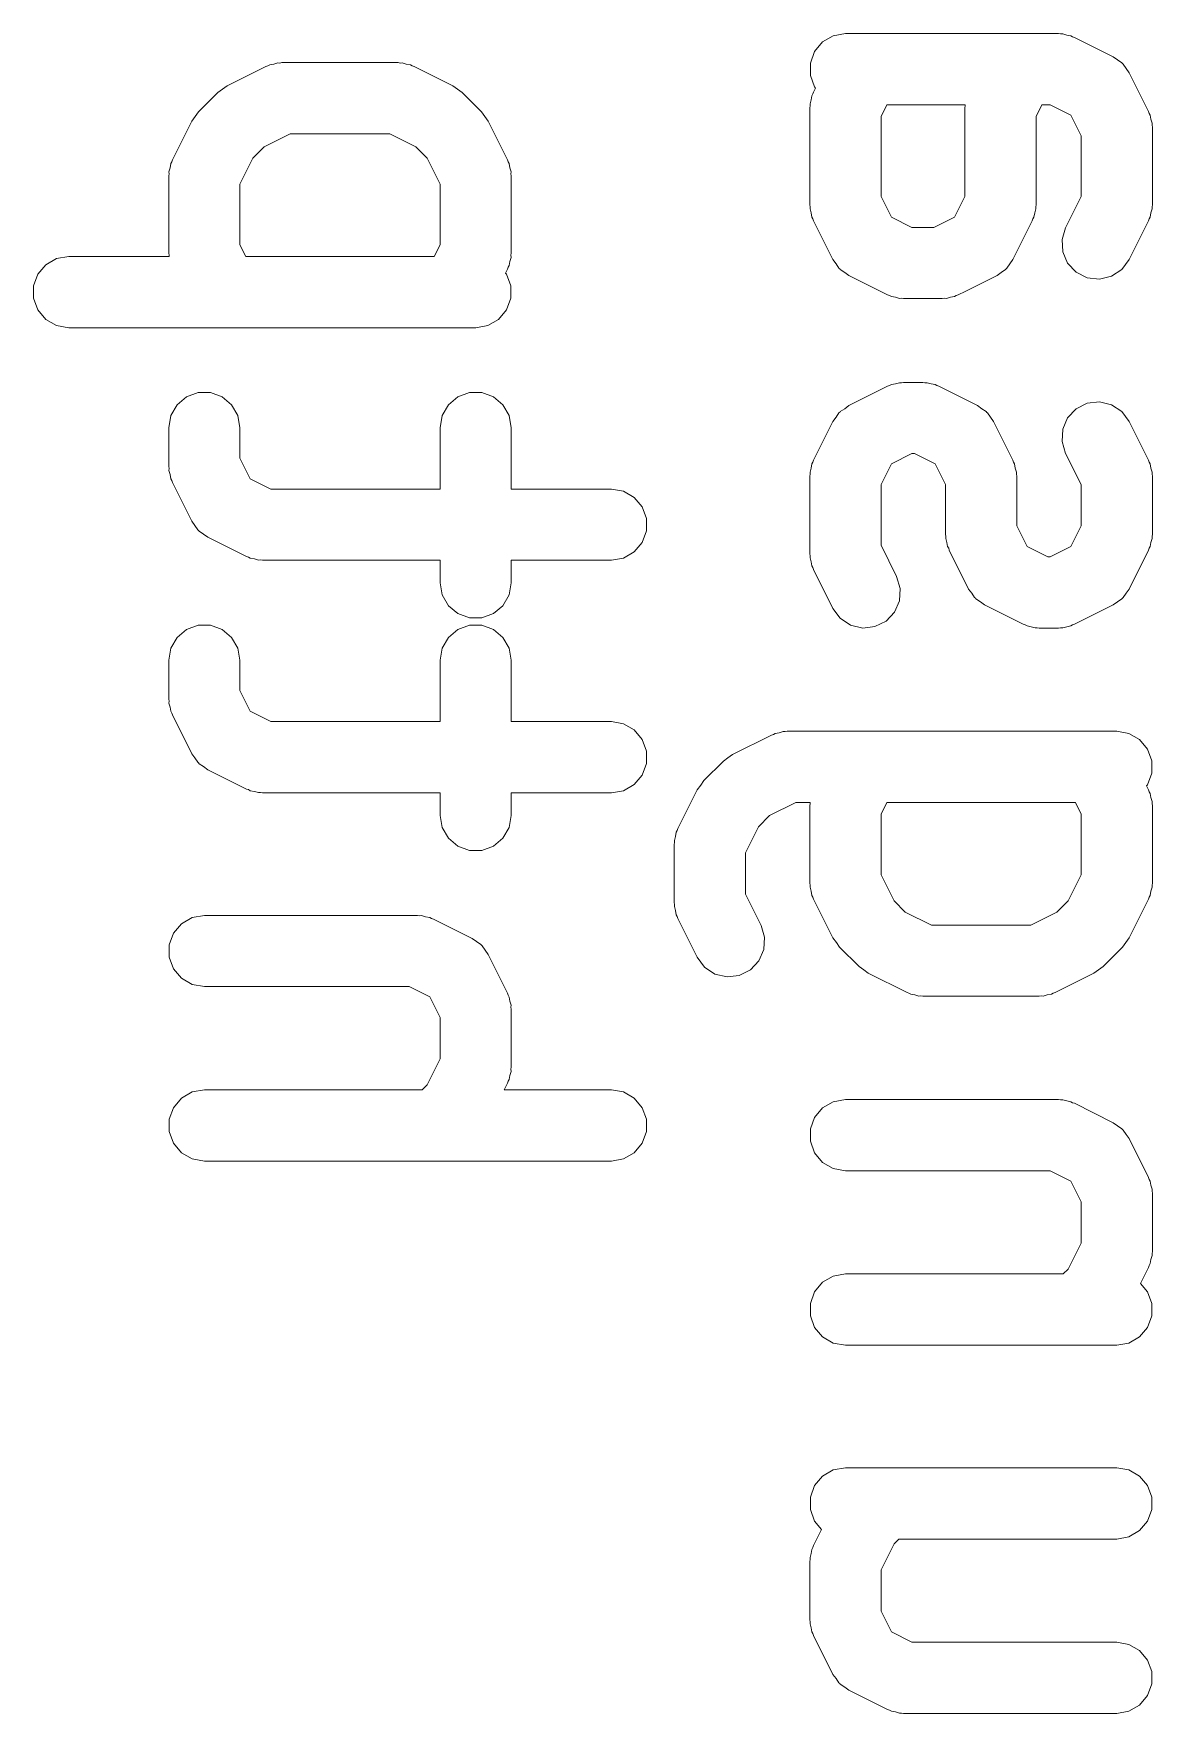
# Model space of a CAD drawing. Extents: x 83.8 to 162.6, y -99.1 to -55.8.
# Drawn here: x 89.095 to 91.844, y -87.399 to -83.271 of the extents above; entities that cross this region are included whole.
import ezdxf

# ---------------------------------------------------------------- set-up
doc = ezdxf.new("R2010")
doc.units = 0
doc.layers.add('Beschriftung', color=11, linetype='Continuous', lineweight=0)

msp = doc.modelspace()

# ---------------------------------------------------------------- linework, layer by layer
at = {"layer": 'Beschriftung'}
for p, q in [((91.0334, -83.2917), (91.0597, -83.2765)), ((91.0597, -83.2765), (91.0896, -83.2713)), ((91.0896, -83.2713), (91.6134, -83.2713)), ((91.6134, -83.2713), (91.6184, -83.2721)), ((91.6184, -83.2721), (91.6234, -83.2718)), ((91.6234, -83.2718), (91.6333, -83.2748)), ((91.6333, -83.2748), (91.6434, -83.2765)), ((91.6434, -83.2765), (91.6477, -83.2791)), ((91.6477, -83.2791), (91.6526, -83.2805)), ((91.6526, -83.2805), (91.7478, -83.3281)), ((91.0034, -83.3436), (91.0138, -83.315)), ((91.0138, -83.315), (91.0334, -83.2917)), ((91.7478, -83.3281), (91.7581, -83.3358)), ((89.5707, -83.3995), (89.666, -83.3519)), ((89.666, -83.3519), (89.6708, -83.3505)), ((89.6708, -83.3505), (89.6752, -83.348)), ((89.6752, -83.348), (89.6853, -83.3462)), ((89.6853, -83.3462), (89.6951, -83.3433)), ((89.6951, -83.3433), (89.7001, -83.3436)), ((89.7001, -83.3436), (89.7051, -83.3427)), ((89.7051, -83.3427), (89.9908, -83.3427)), ((89.9908, -83.3427), (89.9958, -83.3436)), ((89.9958, -83.3436), (90.0008, -83.3433)), ((90.0008, -83.3433), (90.0106, -83.3462)), ((90.0106, -83.3462), (90.0207, -83.348)), ((90.0207, -83.348), (90.0251, -83.3505)), ((90.0251, -83.3505), (90.0299, -83.3519)), ((90.0299, -83.3519), (90.1252, -83.3995)), ((91.0034, -83.374), (91.0034, -83.3436)), ((91.7581, -83.3358), (91.7688, -83.3428)), ((91.7688, -83.3428), (91.7703, -83.3448)), ((91.7703, -83.3448), (91.7722, -83.3462)), ((91.7722, -83.3462), (91.7793, -83.3569)), ((91.7793, -83.3569), (91.7869, -83.3673)), ((91.7869, -83.3673), (91.8345, -83.4625)), ((89.548, -83.4159), (89.5595, -83.4079)), ((89.5595, -83.4079), (89.5707, -83.3995)), ((90.1252, -83.3995), (90.1364, -83.4079)), ((90.1364, -83.4079), (90.1479, -83.4159)), ((91.0138, -83.4025), (91.0034, -83.374)), ((91.0114, -83.4149), (91.0162, -83.4053)), ((91.0162, -83.4053), (91.0138, -83.4025)), ((89.5004, -83.4636), (89.548, -83.4159)), ((90.1479, -83.4159), (90.1955, -83.4636)), ((91.0021, -83.454), (91.003, -83.449)), ((91.0021, -83.6921), (91.0021, -83.454)), ((91.0027, -83.444), (91.0056, -83.4342)), ((91.003, -83.449), (91.0027, -83.444)), ((91.0056, -83.4342), (91.0074, -83.4241)), ((91.0074, -83.4241), (91.0099, -83.4197)), ((91.0099, -83.4197), (91.0114, -83.4149)), ((91.1913, -83.4463), (91.1771, -83.4747)), ((91.3838, -83.4463), (91.1913, -83.4463)), ((91.3831, -83.454), (91.3839, -83.449)), ((91.3831, -83.6714), (91.3831, -83.454)), ((91.3839, -83.449), (91.3838, -83.4463)), ((91.5723, -83.4463), (91.5581, -83.4747)), ((91.5928, -83.4463), (91.5723, -83.4463)), ((91.6434, -83.4716), (91.5928, -83.4463)), ((89.4364, -83.5815), (89.484, -83.4863)), ((89.484, -83.4863), (89.4923, -83.475)), ((89.4923, -83.475), (89.5004, -83.4636)), ((90.1955, -83.4636), (90.2036, -83.475)), ((90.2036, -83.475), (90.2119, -83.4863)), ((90.2119, -83.4863), (90.2595, -83.5815)), ((91.1771, -83.4747), (91.1771, -83.6714)), ((91.5581, -83.4747), (91.5581, -83.6921)), ((91.6688, -83.5223), (91.6434, -83.4716)), ((91.8345, -83.4625), (91.836, -83.4673)), ((91.836, -83.4673), (91.8385, -83.4717)), ((91.8385, -83.4717), (91.8403, -83.4818)), ((91.8403, -83.4818), (91.8432, -83.4916)), ((91.8432, -83.4916), (91.8429, -83.4966)), ((89.7258, -83.5177), (89.6617, -83.5497)), ((89.9702, -83.5177), (89.7258, -83.5177)), ((90.0342, -83.5497), (89.9702, -83.5177)), ((91.6688, -83.6714), (91.6688, -83.5223)), ((91.8429, -83.4966), (91.8438, -83.5016)), ((91.8438, -83.5016), (91.8438, -83.6921)), ((89.6341, -83.5773), (89.6021, -83.6413)), ((89.6617, -83.5497), (89.6341, -83.5773)), ((90.0618, -83.5773), (90.0342, -83.5497)), ((90.0938, -83.6413), (90.0618, -83.5773)), ((89.4271, -83.6207), (89.428, -83.6157)), ((89.4277, -83.6107), (89.4306, -83.6008)), ((89.428, -83.6157), (89.4277, -83.6107)), ((89.4306, -83.6008), (89.4324, -83.5907)), ((89.4324, -83.5907), (89.4349, -83.5864)), ((89.4349, -83.5864), (89.4364, -83.5815)), ((90.2595, -83.5815), (90.261, -83.5864)), ((90.261, -83.5864), (90.2635, -83.5907)), ((90.2635, -83.5907), (90.2653, -83.6008)), ((90.2653, -83.6008), (90.2682, -83.6107)), ((90.2682, -83.6107), (90.2679, -83.6157)), ((90.2679, -83.6157), (90.2688, -83.6207)), ((89.4271, -83.8111), (89.4271, -83.6207)), ((89.6021, -83.6413), (89.6021, -83.7905)), ((90.0938, -83.7905), (90.0938, -83.6413)), ((90.2688, -83.6207), (90.2688, -83.8111)), ((91.003, -83.6971), (91.0021, -83.6921)), ((91.0027, -83.7021), (91.003, -83.6971)), ((91.1771, -83.6714), (91.2025, -83.7221)), ((91.3577, -83.7221), (91.3831, -83.6714)), ((91.5581, -83.6921), (91.5572, -83.6971)), ((91.5572, -83.6971), (91.5575, -83.7021)), ((91.6304, -83.7482), (91.6688, -83.6714)), ((91.8438, -83.6921), (91.8429, -83.6971)), ((91.8429, -83.6971), (91.8432, -83.7021)), ((91.0056, -83.7119), (91.0027, -83.7021)), ((91.0074, -83.722), (91.0056, -83.7119)), ((91.0099, -83.7264), (91.0074, -83.722)), ((91.0114, -83.7312), (91.0099, -83.7264)), ((91.059, -83.8265), (91.0114, -83.7312)), ((91.2025, -83.7221), (91.2531, -83.7475)), ((91.3071, -83.7475), (91.3577, -83.7221)), ((91.5488, -83.7312), (91.5012, -83.8265)), ((91.5503, -83.7264), (91.5488, -83.7312)), ((91.5528, -83.722), (91.5503, -83.7264)), ((91.5546, -83.7119), (91.5528, -83.722)), ((91.5575, -83.7021), (91.5546, -83.7119)), ((91.8345, -83.7312), (91.7869, -83.8265)), ((91.836, -83.7264), (91.8345, -83.7312)), ((91.8385, -83.722), (91.836, -83.7264)), ((91.8403, -83.7119), (91.8385, -83.722)), ((91.8432, -83.7021), (91.8403, -83.7119)), ((91.2531, -83.7475), (91.3071, -83.7475)), ((91.6217, -83.7773), (91.6304, -83.7482)), ((91.6236, -83.8077), (91.6217, -83.7773)), ((89.125, -83.8394), (89.1514, -83.8242)), ((89.1514, -83.8242), (89.1813, -83.8189)), ((89.1813, -83.8189), (89.4278, -83.8189)), ((89.428, -83.8161), (89.4271, -83.8111)), ((89.4278, -83.8189), (89.428, -83.8161)), ((89.6021, -83.7905), (89.6163, -83.8189)), ((89.6163, -83.8189), (90.0796, -83.8189)), ((90.0796, -83.8189), (90.0938, -83.7905)), ((90.2682, -83.8211), (90.2653, -83.831)), ((90.2688, -83.8111), (90.2679, -83.8161)), ((90.2679, -83.8161), (90.2682, -83.8211)), ((91.6356, -83.8355), (91.6236, -83.8077)), ((89.0951, -83.8912), (89.1055, -83.8626)), ((89.1055, -83.8626), (89.125, -83.8394)), ((90.2595, -83.8503), (90.2547, -83.8599)), ((90.2547, -83.8599), (90.2571, -83.8626)), ((90.2571, -83.8626), (90.2675, -83.8912)), ((90.261, -83.8454), (90.2595, -83.8503)), ((90.2635, -83.8411), (90.261, -83.8454)), ((90.2653, -83.831), (90.2635, -83.8411)), ((91.0666, -83.8368), (91.059, -83.8265)), ((91.0737, -83.8475), (91.0666, -83.8368)), ((91.0756, -83.8489), (91.0737, -83.8475)), ((91.0771, -83.8509), (91.0756, -83.8489)), ((91.0878, -83.8579), (91.0771, -83.8509)), ((91.0981, -83.8656), (91.0878, -83.8579)), ((91.1933, -83.9132), (91.0981, -83.8656)), ((91.4621, -83.8656), (91.3839, -83.9047)), ((91.4724, -83.8579), (91.4621, -83.8656)), ((91.4831, -83.8509), (91.4724, -83.8579)), ((91.4846, -83.8489), (91.4831, -83.8509)), ((91.4865, -83.8475), (91.4846, -83.8489)), ((91.4936, -83.8368), (91.4865, -83.8475)), ((91.5012, -83.8265), (91.4936, -83.8368)), ((91.6565, -83.8576), (91.6356, -83.8355)), ((91.6837, -83.8712), (91.6565, -83.8576)), ((91.7688, -83.8509), (91.7435, -83.8676)), ((91.7869, -83.8265), (91.7688, -83.8509)), ((89.0951, -83.9216), (89.0951, -83.8912)), ((90.2675, -83.8912), (90.2675, -83.9216)), ((91.3839, -83.9047), (91.3668, -83.9132)), ((91.7139, -83.8747), (91.6837, -83.8712)), ((91.7435, -83.8676), (91.7139, -83.8747)), ((89.1055, -83.9501), (89.0951, -83.9216)), ((90.2675, -83.9216), (90.2571, -83.9501)), ((91.1982, -83.9147), (91.1933, -83.9132)), ((91.2025, -83.9172), (91.1982, -83.9147)), ((91.2126, -83.919), (91.2025, -83.9172)), ((91.2225, -83.9219), (91.2126, -83.919)), ((91.2275, -83.9216), (91.2225, -83.9219)), ((91.2325, -83.9225), (91.2275, -83.9216)), ((91.3277, -83.9225), (91.2325, -83.9225)), ((91.3327, -83.9216), (91.3277, -83.9225)), ((91.3377, -83.9219), (91.3327, -83.9216)), ((91.3475, -83.919), (91.3377, -83.9219)), ((91.3576, -83.9172), (91.3475, -83.919)), ((91.362, -83.9147), (91.3576, -83.9172)), ((91.3668, -83.9132), (91.362, -83.9147)), ((89.125, -83.9734), (89.1055, -83.9501)), ((89.1514, -83.9886), (89.125, -83.9734)), ((89.1813, -83.9939), (89.1514, -83.9886)), ((90.2112, -83.9886), (90.1813, -83.9939)), ((90.2375, -83.9734), (90.2112, -83.9886)), ((90.2571, -83.9501), (90.2375, -83.9734)), ((90.1813, -83.9939), (89.1813, -83.9939)), ((89.4709, -84.1639), (89.4994, -84.1535)), ((89.4994, -84.1535), (89.5298, -84.1535)), ((89.5298, -84.1535), (89.5584, -84.1639)), ((90.1375, -84.1639), (90.1661, -84.1535)), ((90.1661, -84.1535), (90.1965, -84.1535)), ((90.1965, -84.1535), (90.225, -84.1639)), ((91.0981, -84.1853), (91.1933, -84.1376)), ((91.1933, -84.1376), (91.1982, -84.1362)), ((91.1982, -84.1362), (91.2025, -84.1337)), ((91.2025, -84.1337), (91.2126, -84.1319)), ((91.2126, -84.1319), (91.2225, -84.129)), ((91.2225, -84.129), (91.2275, -84.1293)), ((91.2275, -84.1293), (91.2325, -84.1284)), ((91.2325, -84.1284), (91.2801, -84.1284)), ((91.2801, -84.1284), (91.2851, -84.1293)), ((91.2851, -84.1293), (91.2901, -84.129)), ((91.2901, -84.129), (91.2999, -84.1319)), ((91.2999, -84.1319), (91.31, -84.1337)), ((91.31, -84.1337), (91.3144, -84.1362)), ((91.3144, -84.1362), (91.3192, -84.1376)), ((91.3192, -84.1376), (91.4145, -84.1853)), ((89.4324, -84.2098), (89.4476, -84.1835)), ((89.4476, -84.1835), (89.4709, -84.1639)), ((89.5584, -84.1639), (89.5816, -84.1835)), ((89.5816, -84.1835), (89.5968, -84.2098)), ((90.0991, -84.2098), (90.1143, -84.1835)), ((90.1143, -84.1835), (90.1375, -84.1639)), ((90.225, -84.1639), (90.2483, -84.1835)), ((90.2483, -84.1835), (90.2635, -84.2098)), ((91.0771, -84.2), (91.0878, -84.1929)), ((91.0878, -84.1929), (91.0981, -84.1853)), ((91.4145, -84.1853), (91.4248, -84.1929)), ((91.4248, -84.1929), (91.4355, -84.2)), ((91.6356, -84.2153), (91.6565, -84.1932)), ((91.6565, -84.1932), (91.6837, -84.1797)), ((91.6837, -84.1797), (91.7139, -84.1762)), ((91.7139, -84.1762), (91.7435, -84.1832)), ((91.7435, -84.1832), (91.7688, -84.2)), ((89.4271, -84.2397), (89.4324, -84.2098)), ((89.5968, -84.2098), (89.6021, -84.2397)), ((90.0938, -84.2397), (90.0991, -84.2098)), ((90.2635, -84.2098), (90.2688, -84.2397)), ((91.0114, -84.3196), (91.059, -84.2244)), ((91.059, -84.2244), (91.0666, -84.2141)), ((91.0666, -84.2141), (91.0737, -84.2034)), ((91.0737, -84.2034), (91.0756, -84.2019)), ((91.0756, -84.2019), (91.0771, -84.2)), ((91.4355, -84.2), (91.4369, -84.2019)), ((91.4369, -84.2019), (91.4389, -84.2034)), ((91.4389, -84.2034), (91.4459, -84.2141)), ((91.4459, -84.2141), (91.4536, -84.2244)), ((91.4536, -84.2244), (91.5012, -84.3196)), ((91.6236, -84.2432), (91.6356, -84.2153)), ((91.7688, -84.2), (91.7869, -84.2244)), ((91.7869, -84.2244), (91.8345, -84.3196)), ((89.4271, -84.335), (89.4271, -84.2397)), ((89.6021, -84.2397), (89.6021, -84.3143)), ((90.0938, -84.3903), (90.0938, -84.2397)), ((90.2688, -84.2397), (90.2688, -84.3903)), ((91.6217, -84.2735), (91.6236, -84.2432)), ((91.6304, -84.3027), (91.6217, -84.2735)), ((89.6021, -84.3143), (89.6275, -84.365)), ((91.0099, -84.3245), (91.0114, -84.3196)), ((91.2531, -84.3034), (91.2025, -84.3287)), ((91.2594, -84.3034), (91.2531, -84.3034)), ((91.3101, -84.3287), (91.2594, -84.3034)), ((91.5012, -84.3196), (91.5027, -84.3245)), ((91.6688, -84.3794), (91.6304, -84.3027)), ((91.8345, -84.3196), (91.836, -84.3245)), ((89.428, -84.3399), (89.4271, -84.335)), ((89.4277, -84.345), (89.428, -84.3399)), ((89.4306, -84.3548), (89.4277, -84.345)), ((89.4324, -84.3649), (89.4306, -84.3548)), ((91.0021, -84.3588), (91.003, -84.3538)), ((91.0021, -84.5492), (91.0021, -84.3588)), ((91.0027, -84.3488), (91.0056, -84.3389)), ((91.003, -84.3538), (91.0027, -84.3488)), ((91.0056, -84.3389), (91.0074, -84.3288)), ((91.0074, -84.3288), (91.0099, -84.3245)), ((91.2025, -84.3287), (91.1771, -84.3794)), ((91.3355, -84.3794), (91.3101, -84.3287)), ((91.5027, -84.3245), (91.5052, -84.3288)), ((91.5052, -84.3288), (91.507, -84.3389)), ((91.507, -84.3389), (91.5099, -84.3488)), ((91.5099, -84.3488), (91.5096, -84.3538)), ((91.5096, -84.3538), (91.5105, -84.3588)), ((91.5105, -84.3588), (91.5105, -84.481)), ((91.836, -84.3245), (91.8385, -84.3288)), ((91.8385, -84.3288), (91.8403, -84.3389)), ((91.8403, -84.3389), (91.8432, -84.3488)), ((91.8432, -84.3488), (91.8429, -84.3538)), ((91.8429, -84.3538), (91.8438, -84.3588)), ((91.8438, -84.3588), (91.8438, -84.5016)), ((89.4349, -84.3692), (89.4324, -84.3649)), ((89.4364, -84.3741), (89.4349, -84.3692)), ((89.484, -84.4693), (89.4364, -84.3741)), ((89.6275, -84.365), (89.6781, -84.3903)), ((89.6781, -84.3903), (90.0938, -84.3903)), ((90.2688, -84.3903), (90.5146, -84.3903)), ((90.5146, -84.3903), (90.5445, -84.3956)), ((90.5445, -84.3956), (90.5709, -84.4108)), ((91.1771, -84.3794), (91.1771, -84.5286)), ((91.3355, -84.5016), (91.3355, -84.3794)), ((91.6688, -84.481), (91.6688, -84.3794)), ((90.5709, -84.4108), (90.5904, -84.4341)), ((90.5904, -84.4341), (90.6008, -84.4626)), ((89.4916, -84.4796), (89.484, -84.4693)), ((89.4987, -84.4903), (89.4916, -84.4796)), ((90.6008, -84.4626), (90.6008, -84.493)), ((91.5105, -84.481), (91.5358, -84.5316)), ((91.6434, -84.5316), (91.6688, -84.481)), ((89.5006, -84.4918), (89.4987, -84.4903)), ((89.5021, -84.4937), (89.5006, -84.4918)), ((89.5128, -84.5008), (89.5021, -84.4937)), ((89.5231, -84.5085), (89.5128, -84.5008)), ((89.6183, -84.5561), (89.5231, -84.5085)), ((90.5904, -84.5216), (90.5709, -84.5448)), ((90.6008, -84.493), (90.5904, -84.5216)), ((91.3363, -84.5066), (91.3355, -84.5016)), ((91.336, -84.5116), (91.3363, -84.5066)), ((91.3389, -84.5214), (91.336, -84.5116)), ((91.3407, -84.5315), (91.3389, -84.5214)), ((91.8403, -84.5214), (91.8385, -84.5315)), ((91.8432, -84.5116), (91.8403, -84.5214)), ((91.8438, -84.5016), (91.8429, -84.5066)), ((91.8429, -84.5066), (91.8432, -84.5116)), ((89.6232, -84.5575), (89.6183, -84.5561)), ((89.6275, -84.56), (89.6232, -84.5575)), ((89.6376, -84.5618), (89.6275, -84.56)), ((89.6475, -84.5647), (89.6376, -84.5618)), ((89.6525, -84.5644), (89.6475, -84.5647)), ((89.6575, -84.5653), (89.6525, -84.5644)), ((90.0938, -84.5653), (89.6575, -84.5653)), ((90.0938, -84.6207), (90.0938, -84.5653)), ((90.5146, -84.5653), (90.2688, -84.5653)), ((90.2688, -84.5653), (90.2688, -84.6207)), ((90.5445, -84.56), (90.5146, -84.5653)), ((90.5709, -84.5448), (90.5445, -84.56)), ((91.003, -84.5542), (91.0021, -84.5492)), ((91.0027, -84.5592), (91.003, -84.5542)), ((91.0056, -84.5691), (91.0027, -84.5592)), ((91.1771, -84.5286), (91.2155, -84.6053)), ((91.3433, -84.5359), (91.3407, -84.5315)), ((91.3447, -84.5408), (91.3433, -84.5359)), ((91.3923, -84.636), (91.3447, -84.5408)), ((91.5358, -84.5316), (91.5865, -84.557)), ((91.5865, -84.557), (91.5928, -84.557)), ((91.5928, -84.557), (91.6434, -84.5316)), ((91.8345, -84.5408), (91.7869, -84.636)), ((91.836, -84.5359), (91.8345, -84.5408)), ((91.8385, -84.5315), (91.836, -84.5359)), ((91.0074, -84.5792), (91.0056, -84.5691)), ((91.0099, -84.5835), (91.0074, -84.5792)), ((91.0114, -84.5884), (91.0099, -84.5835)), ((91.059, -84.6836), (91.0114, -84.5884)), ((91.2155, -84.6053), (91.2242, -84.6345)), ((90.0991, -84.6506), (90.0938, -84.6207)), ((90.1143, -84.6769), (90.0991, -84.6506)), ((90.2635, -84.6506), (90.2483, -84.6769)), ((90.2688, -84.6207), (90.2635, -84.6506)), ((91.2242, -84.6345), (91.2223, -84.6648)), ((91.4, -84.6463), (91.3923, -84.636)), ((91.407, -84.657), (91.4, -84.6463)), ((91.7793, -84.6463), (91.7722, -84.657)), ((91.7869, -84.636), (91.7793, -84.6463)), ((90.1375, -84.6964), (90.1143, -84.6769)), ((90.2483, -84.6769), (90.225, -84.6964)), ((91.0771, -84.708), (91.059, -84.6836)), ((91.2223, -84.6648), (91.2103, -84.6927)), ((91.409, -84.6585), (91.407, -84.657)), ((91.4104, -84.6604), (91.409, -84.6585)), ((91.4211, -84.6675), (91.4104, -84.6604)), ((91.4314, -84.6751), (91.4211, -84.6675)), ((91.5267, -84.7227), (91.4314, -84.6751)), ((91.7478, -84.6751), (91.6526, -84.7227)), ((91.7581, -84.6675), (91.7478, -84.6751)), ((91.7688, -84.6604), (91.7581, -84.6675)), ((91.7703, -84.6585), (91.7688, -84.6604)), ((91.7722, -84.657), (91.7703, -84.6585)), ((89.4709, -84.7354), (89.4994, -84.725)), ((89.4994, -84.725), (89.5298, -84.725)), ((89.5298, -84.725), (89.5584, -84.7354)), ((90.1661, -84.7068), (90.1375, -84.6964)), ((90.1375, -84.7354), (90.1661, -84.725)), ((90.1965, -84.7068), (90.1661, -84.7068)), ((90.1661, -84.725), (90.1965, -84.725)), ((90.225, -84.6964), (90.1965, -84.7068)), ((90.1965, -84.725), (90.225, -84.7354)), ((91.1024, -84.7248), (91.0771, -84.708)), ((91.132, -84.7318), (91.1024, -84.7248)), ((91.1622, -84.7283), (91.132, -84.7318)), ((91.1894, -84.7148), (91.1622, -84.7283)), ((91.2103, -84.6927), (91.1894, -84.7148)), ((91.5315, -84.7242), (91.5267, -84.7227)), ((91.5359, -84.7267), (91.5315, -84.7242)), ((91.546, -84.7285), (91.5359, -84.7267)), ((91.5558, -84.7314), (91.546, -84.7285)), ((91.5608, -84.7311), (91.5558, -84.7314)), ((91.5658, -84.732), (91.5608, -84.7311)), ((91.6134, -84.732), (91.5658, -84.732)), ((91.6184, -84.7311), (91.6134, -84.732)), ((91.6234, -84.7314), (91.6184, -84.7311)), ((91.6333, -84.7285), (91.6234, -84.7314)), ((91.6434, -84.7267), (91.6333, -84.7285)), ((91.6477, -84.7242), (91.6434, -84.7267)), ((91.6526, -84.7227), (91.6477, -84.7242)), ((89.4324, -84.7812), (89.4476, -84.7549)), ((89.4476, -84.7549), (89.4709, -84.7354)), ((89.5584, -84.7354), (89.5816, -84.7549)), ((89.5816, -84.7549), (89.5968, -84.7812)), ((90.0991, -84.7812), (90.1143, -84.7549)), ((90.1143, -84.7549), (90.1375, -84.7354)), ((90.225, -84.7354), (90.2483, -84.7549)), ((90.2483, -84.7549), (90.2635, -84.7812)), ((89.4271, -84.8111), (89.4324, -84.7812)), ((89.4271, -84.9064), (89.4271, -84.8111)), ((89.5968, -84.7812), (89.6021, -84.8111)), ((89.6021, -84.8111), (89.6021, -84.8857)), ((90.0938, -84.8111), (90.0991, -84.7812)), ((90.0938, -84.9617), (90.0938, -84.8111)), ((90.2635, -84.7812), (90.2688, -84.8111)), ((90.2688, -84.8111), (90.2688, -84.9617)), ((89.6021, -84.8857), (89.6275, -84.9364)), ((89.428, -84.9113), (89.4271, -84.9064)), ((89.4277, -84.9164), (89.428, -84.9113)), ((89.4306, -84.9262), (89.4277, -84.9164)), ((89.4324, -84.9363), (89.4306, -84.9262)), ((89.4349, -84.9407), (89.4324, -84.9363)), ((89.6275, -84.9364), (89.6781, -84.9617)), ((89.4364, -84.9455), (89.4349, -84.9407)), ((89.484, -85.0408), (89.4364, -84.9455)), ((89.6781, -84.9617), (90.0938, -84.9617)), ((90.2688, -84.9617), (90.5146, -84.9617)), ((90.5146, -84.9617), (90.5445, -84.967)), ((90.5445, -84.967), (90.5709, -84.9822)), ((90.5709, -84.9822), (90.5904, -85.0055)), ((90.5904, -85.0055), (90.6008, -85.034)), ((90.8124, -85.0424), (90.9076, -84.9948)), ((90.9076, -84.9948), (90.9125, -84.9933)), ((90.9125, -84.9933), (90.9168, -84.9908)), ((90.9168, -84.9908), (90.9269, -84.989)), ((90.9269, -84.989), (90.9368, -84.9861)), ((90.9368, -84.9861), (90.9418, -84.9864)), ((90.9418, -84.9864), (90.9468, -84.9855)), ((90.9468, -84.9855), (91.7563, -84.9855)), ((91.7563, -84.9855), (91.7862, -84.9908)), ((91.7862, -84.9908), (91.8125, -85.006)), ((91.8125, -85.006), (91.8321, -85.0293)), ((89.4916, -85.0511), (89.484, -85.0408)), ((89.4987, -85.0618), (89.4916, -85.0511)), ((89.5006, -85.0632), (89.4987, -85.0618)), ((89.5021, -85.0652), (89.5006, -85.0632)), ((90.6008, -85.034), (90.6008, -85.0644)), ((90.742, -85.1064), (90.7897, -85.0588)), ((90.7897, -85.0588), (90.8011, -85.0508)), ((90.8011, -85.0508), (90.8124, -85.0424)), ((91.8321, -85.0293), (91.8425, -85.0579)), ((91.8425, -85.0579), (91.8425, -85.0882)), ((89.5128, -85.0722), (89.5021, -85.0652)), ((89.5231, -85.0799), (89.5128, -85.0722)), ((89.6183, -85.1275), (89.5231, -85.0799)), ((90.5904, -85.093), (90.5709, -85.1163)), ((90.6008, -85.0644), (90.5904, -85.093)), ((91.8425, -85.0882), (91.8321, -85.1168)), ((89.6232, -85.1289), (89.6183, -85.1275)), ((89.6275, -85.1315), (89.6232, -85.1289)), ((89.6376, -85.1332), (89.6275, -85.1315)), ((89.6475, -85.1362), (89.6376, -85.1332)), ((89.6525, -85.1359), (89.6475, -85.1362)), ((89.6575, -85.1367), (89.6525, -85.1359)), ((90.0938, -85.1367), (89.6575, -85.1367)), ((90.0938, -85.1921), (90.0938, -85.1367)), ((90.5146, -85.1367), (90.2688, -85.1367)), ((90.2688, -85.1367), (90.2688, -85.1921)), ((90.5445, -85.1315), (90.5146, -85.1367)), ((90.5709, -85.1163), (90.5445, -85.1315)), ((90.678, -85.2244), (90.7256, -85.1292)), ((90.7256, -85.1292), (90.734, -85.1179)), ((90.734, -85.1179), (90.742, -85.1064)), ((91.8321, -85.1168), (91.8297, -85.1196)), ((91.8297, -85.1196), (91.8345, -85.1292)), ((91.8345, -85.1292), (91.836, -85.134)), ((91.836, -85.134), (91.8385, -85.1384)), ((91.8385, -85.1384), (91.8403, -85.1485)), ((90.9674, -85.1605), (90.9034, -85.1926)), ((91.0028, -85.1605), (90.9674, -85.1605)), ((91.0021, -85.1683), (91.003, -85.1633)), ((91.0021, -85.3588), (91.0021, -85.1683)), ((91.003, -85.1633), (91.0028, -85.1605)), ((91.1913, -85.1605), (91.1771, -85.1889)), ((91.6546, -85.1605), (91.1913, -85.1605)), ((91.6688, -85.1889), (91.6546, -85.1605)), ((91.8403, -85.1485), (91.8432, -85.1583)), ((91.8432, -85.1583), (91.8429, -85.1633)), ((91.8429, -85.1633), (91.8438, -85.1683)), ((91.8438, -85.1683), (91.8438, -85.3588)), ((90.0991, -85.222), (90.0938, -85.1921)), ((90.1143, -85.2483), (90.0991, -85.222)), ((90.2635, -85.222), (90.2483, -85.2483)), ((90.2688, -85.1921), (90.2635, -85.222)), ((90.6766, -85.2292), (90.678, -85.2244)), ((90.8758, -85.2201), (90.8438, -85.2842)), ((90.9034, -85.1926), (90.8758, -85.2201)), ((91.1771, -85.1889), (91.1771, -85.3381)), ((91.6688, -85.3381), (91.6688, -85.1889)), ((90.1375, -85.2679), (90.1143, -85.2483)), ((90.1661, -85.2783), (90.1375, -85.2679)), ((90.225, -85.2679), (90.1965, -85.2783)), ((90.2483, -85.2483), (90.225, -85.2679)), ((90.6688, -85.2635), (90.6697, -85.2586)), ((90.6688, -85.4064), (90.6688, -85.2635)), ((90.6694, -85.2535), (90.6723, -85.2437)), ((90.6697, -85.2586), (90.6694, -85.2535)), ((90.6723, -85.2437), (90.6741, -85.2336)), ((90.6741, -85.2336), (90.6766, -85.2292)), ((90.1965, -85.2783), (90.1661, -85.2783)), ((90.8438, -85.2842), (90.8438, -85.3857)), ((91.1771, -85.3381), (91.2091, -85.4022)), ((91.6368, -85.4022), (91.6688, -85.3381)), ((90.8438, -85.3857), (90.8822, -85.4625)), ((91.003, -85.3637), (91.0021, -85.3588)), ((91.0027, -85.3688), (91.003, -85.3637)), ((91.0056, -85.3786), (91.0027, -85.3688)), ((91.0074, -85.3887), (91.0056, -85.3786)), ((91.0099, -85.3931), (91.0074, -85.3887)), ((91.0114, -85.3979), (91.0099, -85.3931)), ((91.836, -85.3931), (91.8345, -85.3979)), ((91.8385, -85.3887), (91.836, -85.3931)), ((91.8403, -85.3786), (91.8385, -85.3887)), ((91.8432, -85.3688), (91.8403, -85.3786)), ((91.8438, -85.3588), (91.8429, -85.3637)), ((91.8429, -85.3637), (91.8432, -85.3688)), ((90.6697, -85.4114), (90.6688, -85.4064)), ((90.6694, -85.4164), (90.6697, -85.4114)), ((90.6723, -85.4262), (90.6694, -85.4164)), ((90.6741, -85.4363), (90.6723, -85.4262)), ((91.059, -85.4931), (91.0114, -85.3979)), ((91.2091, -85.4022), (91.2367, -85.4297)), ((91.2367, -85.4297), (91.3008, -85.4617)), ((91.5452, -85.4617), (91.6092, -85.4297)), ((91.6092, -85.4297), (91.6368, -85.4022)), ((91.8345, -85.3979), (91.7869, -85.4931)), ((89.4388, -85.4817), (89.4584, -85.4584)), ((89.4584, -85.4584), (89.4847, -85.4432)), ((89.4847, -85.4432), (89.5146, -85.4379)), ((89.5146, -85.4379), (90.0384, -85.4379)), ((90.0384, -85.4379), (90.0434, -85.4388)), ((90.0434, -85.4388), (90.0484, -85.4385)), ((90.0484, -85.4385), (90.0583, -85.4414)), ((90.0583, -85.4414), (90.0684, -85.4432)), ((90.0684, -85.4432), (90.0727, -85.4457)), ((90.0727, -85.4457), (90.0776, -85.4472)), ((90.0776, -85.4472), (90.1728, -85.4948)), ((90.6766, -85.4407), (90.6741, -85.4363)), ((90.678, -85.4455), (90.6766, -85.4407)), ((90.7256, -85.5408), (90.678, -85.4455)), ((90.8822, -85.4625), (90.8908, -85.4916)), ((91.3008, -85.4617), (91.5452, -85.4617)), ((89.4284, -85.5102), (89.4388, -85.4817)), ((89.4284, -85.5406), (89.4284, -85.5102)), ((90.1728, -85.4948), (90.1831, -85.5024)), ((90.1831, -85.5024), (90.1938, -85.5095)), ((90.1938, -85.5095), (90.1953, -85.5114)), ((90.1953, -85.5114), (90.1972, -85.5129)), ((90.1972, -85.5129), (90.2043, -85.5236)), ((90.8908, -85.4916), (90.889, -85.522)), ((91.0673, -85.5044), (91.059, -85.4931)), ((91.0754, -85.5159), (91.0673, -85.5044)), ((91.123, -85.5635), (91.0754, -85.5159)), ((91.7705, -85.5159), (91.7229, -85.5635)), ((91.7786, -85.5044), (91.7705, -85.5159)), ((91.7869, -85.4931), (91.7786, -85.5044)), ((89.4388, -85.5692), (89.4284, -85.5406)), ((90.2043, -85.5236), (90.2119, -85.5339)), ((90.2119, -85.5339), (90.2595, -85.6292)), ((90.7437, -85.5652), (90.7256, -85.5408)), ((90.8769, -85.5498), (90.856, -85.5719)), ((90.889, -85.522), (90.8769, -85.5498)), ((89.4584, -85.5925), (89.4388, -85.5692)), ((89.4847, -85.6077), (89.4584, -85.5925)), ((90.7691, -85.5819), (90.7437, -85.5652)), ((90.7987, -85.589), (90.7691, -85.5819)), ((90.8289, -85.5855), (90.7987, -85.589)), ((90.856, -85.5719), (90.8289, -85.5855)), ((91.1345, -85.5715), (91.123, -85.5635)), ((91.1457, -85.5799), (91.1345, -85.5715)), ((91.241, -85.6275), (91.1457, -85.5799)), ((91.6688, -85.5956), (91.6049, -85.6275)), ((91.7002, -85.5799), (91.6688, -85.5956)), ((91.7114, -85.5715), (91.7002, -85.5799)), ((91.7229, -85.5635), (91.7114, -85.5715)), ((89.5146, -85.6129), (89.4847, -85.6077)), ((90.0178, -85.6129), (89.5146, -85.6129)), ((90.0684, -85.6383), (90.0178, -85.6129)), ((90.0938, -85.6889), (90.0684, -85.6383)), ((90.2595, -85.6292), (90.261, -85.634)), ((90.261, -85.634), (90.2635, -85.6384)), ((90.2635, -85.6384), (90.2653, -85.6485)), ((91.2458, -85.6289), (91.241, -85.6275)), ((91.2502, -85.6315), (91.2458, -85.6289)), ((91.2603, -85.6332), (91.2502, -85.6315)), ((91.2701, -85.6362), (91.2603, -85.6332)), ((91.2751, -85.6359), (91.2701, -85.6362)), ((91.2801, -85.6367), (91.2751, -85.6359)), ((91.5658, -85.6367), (91.2801, -85.6367)), ((91.5708, -85.6359), (91.5658, -85.6367)), ((91.5758, -85.6362), (91.5708, -85.6359)), ((91.5856, -85.6332), (91.5758, -85.6362)), ((91.5957, -85.6315), (91.5856, -85.6332)), ((91.6001, -85.6289), (91.5957, -85.6315)), ((91.6049, -85.6275), (91.6001, -85.6289)), ((90.2653, -85.6485), (90.2682, -85.6583)), ((90.2682, -85.6583), (90.2679, -85.6633)), ((90.2679, -85.6633), (90.2688, -85.6683)), ((90.2688, -85.6683), (90.2688, -85.8111)), ((90.0938, -85.7905), (90.0938, -85.6889)), ((90.0618, -85.8545), (90.0938, -85.7905)), ((90.261, -85.8454), (90.2595, -85.8503)), ((90.2635, -85.8411), (90.261, -85.8454)), ((90.2653, -85.831), (90.2635, -85.8411)), ((90.2682, -85.8211), (90.2653, -85.831)), ((90.2688, -85.8111), (90.2679, -85.8161)), ((90.2679, -85.8161), (90.2682, -85.8211)), ((89.4388, -85.9103), (89.4584, -85.887)), ((89.4584, -85.887), (89.4847, -85.8718)), ((89.4847, -85.8718), (89.5146, -85.8665)), ((89.5146, -85.8665), (90.0498, -85.8665)), ((90.0498, -85.8665), (90.0618, -85.8545)), ((90.2595, -85.8503), (90.2514, -85.8665)), ((90.2514, -85.8665), (90.5146, -85.8665)), ((90.5146, -85.8665), (90.5445, -85.8718)), ((90.5445, -85.8718), (90.5709, -85.887)), ((90.5709, -85.887), (90.5904, -85.9103)), ((89.4284, -85.9388), (89.4388, -85.9103)), ((90.5904, -85.9103), (90.6008, -85.9388)), ((91.0138, -85.9341), (91.0334, -85.9108)), ((91.0334, -85.9108), (91.0597, -85.8956)), ((91.0597, -85.8956), (91.0896, -85.8903)), ((91.0896, -85.8903), (91.6134, -85.8903)), ((91.6134, -85.8903), (91.6184, -85.8912)), ((91.6184, -85.8912), (91.6234, -85.8909)), ((91.6234, -85.8909), (91.6333, -85.8938)), ((91.6333, -85.8938), (91.6434, -85.8956)), ((91.6434, -85.8956), (91.6477, -85.8981)), ((91.6477, -85.8981), (91.6526, -85.8995)), ((91.6526, -85.8995), (91.7478, -85.9472)), ((89.4284, -85.9692), (89.4284, -85.9388)), ((89.4388, -85.9978), (89.4284, -85.9692)), ((90.6008, -85.9692), (90.5904, -85.9978)), ((90.6008, -85.9388), (90.6008, -85.9692)), ((91.0034, -85.9626), (91.0138, -85.9341)), ((91.0034, -85.993), (91.0034, -85.9626)), ((91.7478, -85.9472), (91.7581, -85.9548)), ((91.7581, -85.9548), (91.7688, -85.9619)), ((91.7688, -85.9619), (91.7703, -85.9638)), ((91.7703, -85.9638), (91.7722, -85.9653)), ((91.7722, -85.9653), (91.7793, -85.976)), ((89.4584, -86.021), (89.4388, -85.9978)), ((90.5904, -85.9978), (90.5709, -86.021)), ((91.0138, -86.0216), (91.0034, -85.993)), ((91.7793, -85.976), (91.7869, -85.9863)), ((91.7869, -85.9863), (91.8345, -86.0815)), ((89.4847, -86.0362), (89.4584, -86.021)), ((89.5146, -86.0415), (89.4847, -86.0362)), ((90.5146, -86.0415), (89.5146, -86.0415)), ((90.5445, -86.0362), (90.5146, -86.0415)), ((90.5709, -86.021), (90.5445, -86.0362)), ((91.0334, -86.0448), (91.0138, -86.0216)), ((91.0597, -86.06), (91.0334, -86.0448)), ((91.0896, -86.0653), (91.0597, -86.06)), ((91.5928, -86.0653), (91.0896, -86.0653)), ((91.6434, -86.0906), (91.5928, -86.0653)), ((91.6688, -86.1413), (91.6434, -86.0906)), ((91.8345, -86.0815), (91.836, -86.0864)), ((91.836, -86.0864), (91.8385, -86.0907)), ((91.8385, -86.0907), (91.8403, -86.1008)), ((91.8403, -86.1008), (91.8432, -86.1107)), ((91.8432, -86.1107), (91.8429, -86.1157)), ((91.8429, -86.1157), (91.8438, -86.1207)), ((91.8438, -86.1207), (91.8438, -86.2635)), ((91.6688, -86.2429), (91.6688, -86.1413)), ((91.6368, -86.3069), (91.6688, -86.2429)), ((91.836, -86.2978), (91.8345, -86.3027)), ((91.8385, -86.2935), (91.836, -86.2978)), ((91.8403, -86.2834), (91.8385, -86.2935)), ((91.8432, -86.2735), (91.8403, -86.2834)), ((91.8438, -86.2635), (91.8429, -86.2685)), ((91.8429, -86.2685), (91.8432, -86.2735)), ((91.0138, -86.3626), (91.0334, -86.3394)), ((91.0334, -86.3394), (91.0597, -86.3242)), ((91.0597, -86.3242), (91.0896, -86.3189)), ((91.0896, -86.3189), (91.6248, -86.3189)), ((91.6248, -86.3189), (91.6368, -86.3069)), ((91.8345, -86.3027), (91.8148, -86.3421)), ((91.8148, -86.3421), (91.8321, -86.3626)), ((91.0034, -86.3912), (91.0138, -86.3626)), ((91.8321, -86.3626), (91.8425, -86.3912)), ((91.0034, -86.4216), (91.0034, -86.3912)), ((91.0138, -86.4501), (91.0034, -86.4216)), ((91.8425, -86.4216), (91.8321, -86.4501)), ((91.8425, -86.3912), (91.8425, -86.4216)), ((91.0334, -86.4734), (91.0138, -86.4501)), ((91.8321, -86.4501), (91.8125, -86.4734)), ((91.0597, -86.4886), (91.0334, -86.4734)), ((91.0896, -86.4939), (91.0597, -86.4886)), ((91.7563, -86.4939), (91.0896, -86.4939)), ((91.7862, -86.4886), (91.7563, -86.4939)), ((91.8125, -86.4734), (91.7862, -86.4886)), ((91.0597, -86.8003), (91.0896, -86.7951)), ((91.0896, -86.7951), (91.7563, -86.7951)), ((91.7563, -86.7951), (91.7862, -86.8003)), ((91.0138, -86.8388), (91.0334, -86.8155)), ((91.0334, -86.8155), (91.0597, -86.8003)), ((91.7862, -86.8003), (91.8125, -86.8155)), ((91.8125, -86.8155), (91.8321, -86.8388)), ((91.0034, -86.8674), (91.0138, -86.8388)), ((91.0034, -86.8978), (91.0034, -86.8674)), ((91.8321, -86.8388), (91.8425, -86.8674)), ((91.8425, -86.8674), (91.8425, -86.8978)), ((91.0138, -86.9263), (91.0034, -86.8978)), ((91.8425, -86.8978), (91.8321, -86.9263)), ((91.0114, -86.9863), (91.0311, -86.9469)), ((91.0311, -86.9469), (91.0138, -86.9263)), ((91.8125, -86.9496), (91.7862, -86.9648)), ((91.8321, -86.9263), (91.8125, -86.9496)), ((91.0056, -87.0056), (91.0074, -86.9955)), ((91.0074, -86.9955), (91.0099, -86.9911)), ((91.0099, -86.9911), (91.0114, -86.9863)), ((91.2091, -86.982), (91.1771, -87.0461)), ((91.2211, -86.9701), (91.2091, -86.982)), ((91.7563, -86.9701), (91.2211, -86.9701)), ((91.7862, -86.9648), (91.7563, -86.9701)), ((91.0021, -87.0254), (91.003, -87.0205)), ((91.0021, -87.1683), (91.0021, -87.0254)), ((91.0027, -87.0154), (91.0056, -87.0056)), ((91.003, -87.0205), (91.0027, -87.0154)), ((91.1771, -87.0461), (91.1771, -87.1476)), ((91.003, -87.1733), (91.0021, -87.1683)), ((91.1771, -87.1476), (91.2025, -87.1983)), ((91.0027, -87.1783), (91.003, -87.1733)), ((91.0056, -87.1881), (91.0027, -87.1783)), ((91.0074, -87.1982), (91.0056, -87.1881)), ((91.0099, -87.2026), (91.0074, -87.1982)), ((91.0114, -87.2074), (91.0099, -87.2026)), ((91.059, -87.3027), (91.0114, -87.2074)), ((91.2025, -87.1983), (91.2531, -87.2236)), ((91.2531, -87.2236), (91.7563, -87.2236)), ((91.7563, -87.2236), (91.7862, -87.2289)), ((91.7862, -87.2289), (91.8125, -87.2441)), ((91.8125, -87.2441), (91.8321, -87.2674)), ((91.8321, -87.2674), (91.8425, -87.296)), ((91.0666, -87.313), (91.059, -87.3027)), ((91.0737, -87.3237), (91.0666, -87.313)), ((91.0756, -87.3251), (91.0737, -87.3237)), ((91.0771, -87.3271), (91.0756, -87.3251)), ((91.0878, -87.3341), (91.0771, -87.3271)), ((91.8425, -87.3263), (91.8321, -87.3549)), ((91.8425, -87.296), (91.8425, -87.3263)), ((91.0981, -87.3418), (91.0878, -87.3341)), ((91.1933, -87.3894), (91.0981, -87.3418)), ((91.8321, -87.3549), (91.8125, -87.3782)), ((91.1982, -87.3908), (91.1933, -87.3894)), ((91.2025, -87.3934), (91.1982, -87.3908)), ((91.2126, -87.3951), (91.2025, -87.3934)), ((91.2225, -87.3981), (91.2126, -87.3951)), ((91.2275, -87.3978), (91.2225, -87.3981)), ((91.2325, -87.3986), (91.2275, -87.3978)), ((91.7563, -87.3986), (91.2325, -87.3986)), ((91.7862, -87.3934), (91.7563, -87.3986)), ((91.8125, -87.3782), (91.7862, -87.3934))]:
    msp.add_line(p, q, dxfattribs=at)

doc.saveas('drawing.dxf')
